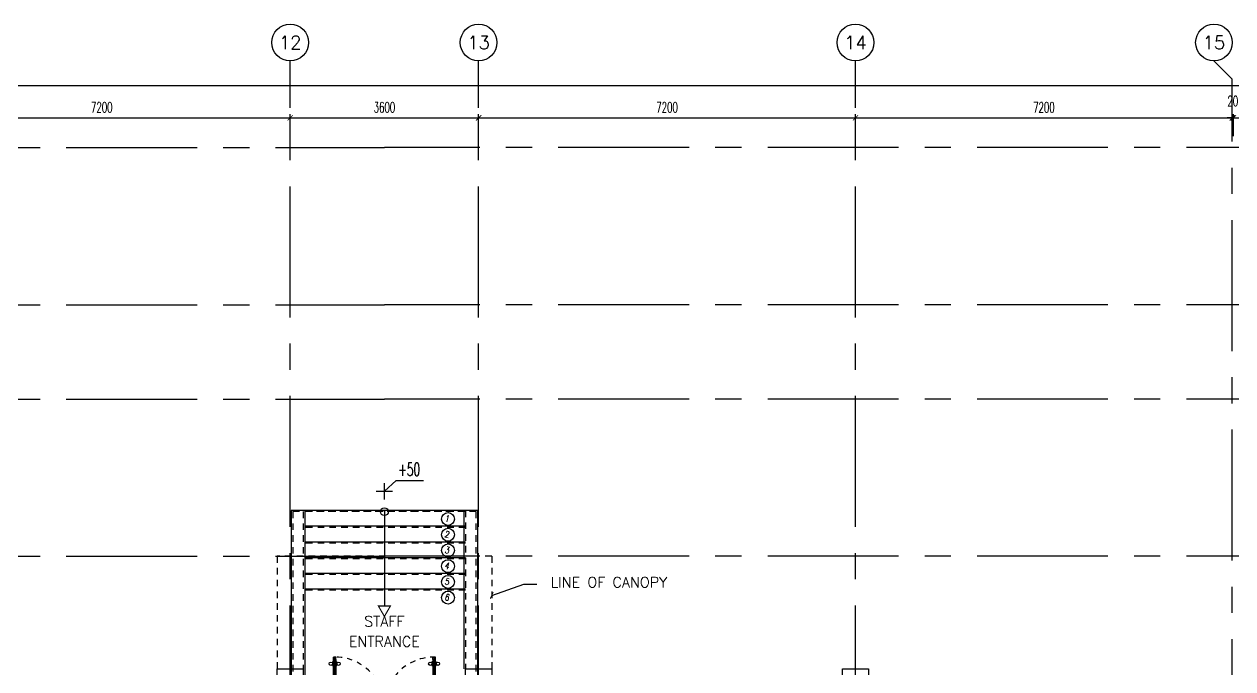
# Model space of a CAD drawing. Extents: x -0.4 to 93, y -13.2 to 77.1.
# Drawn here: x 15.55 to 38.64, y 64.82 to 77.12 of the extents above; entities that cross this region are included whole.
import ezdxf
from ezdxf.enums import TextEntityAlignment as Align

# ---------------------------------------------------------------- set-up
doc = ezdxf.new("R2010")
doc.units = 0
doc.header["$MEASUREMENT"] = 0
doc.header["$PDMODE"] = 3
doc.header["$PDSIZE"] = 0.1
for name, pattern in [('CENTERX2', [4, 2.5, -0.5, 0.5, -0.5]), ('HIDDEN', [0.375, 0.25, -0.125]), ('HIDDEN2', [0.1875, 0.125, -0.0625])]:
    doc.linetypes.add(name, pattern=pattern)
doc.layers.get('0').update_dxf_attribs({"linetype": 'CONTINUOUS'})
doc.layers.get('DEFPOINTS').update_dxf_attribs({"linetype": 'CONTINUOUS'})
for name, color, linetype in [('AX', 11, 'CONTINUOUS'), ('AX-CR', 11, 'CONTINUOUS'), ('AX-DIM', 11, 'CONTINUOUS'), ('AX-TXT', 2, 'CONTINUOUS'), ('AXES', 11, 'CENTERX2'), ('CANOPY-LN', 11, 'CONTINUOUS'), ('COL', 11, 'CONTINUOUS'), ('DOOR', 11, 'CONTINUOUS'), ('RD-ELEV', 11, 'CONTINUOUS'), ('RM-NAME', 11, 'CONTINUOUS'), ('STR', 11, 'CONTINUOUS'), ('WALL', 11, 'CONTINUOUS')]:
    doc.layers.add(name, color=color, linetype=linetype)
doc.styles.add('ROMANS', font='ROMANS.shx', dxfattribs={"width": 0.6})
doc.styles.add('S-077', font='simplex.shx', dxfattribs={"width": 0.8})
doc.dimstyles.new('STANDARD in', dxfattribs={"dimtxt": 0.2, "dimasz": 0.1, "dimexe": 0.07, "dimexo": 0.05, "dimgap": 0.1, "dimtad": 1, "dimdec": 0, "dimlfac": 1000, "dimzin": 0, "dimdsep": 46, "dimtxsty": 'ROMANS', "dimblk": 'ARCHTICK', "dimcen": 0.05, "dimdle": 0.05, "dimclrd": 7, "dimclre": 7, "dimclrt": 2, "dimadec": 0, "dimazin": 0, "dimtfac": 1, "dimtdec": 0, "dimtmove": 2, "dimatfit": 3, "dimldrblk": 'ARCHTICK', "dimfxl": 0, "dimtolj": 1, "dimtzin": 0, "dimarcsym": 0})

# ---------------------------------------------------------------- blocks, each defined once
blk = doc.blocks.new('_ARCHTICK')
at = {"color": 0, "linetype": 'ByBlock', "const_width": 0.15}
blk.add_lwpolyline([(-0.5, -0.5), (0.5, 0.5)], dxfattribs=at)
blk = doc.blocks.new('*D200')
at = {"layer": 'AX-DIM', "color": 7, "linetype": 'ByBlock', "lineweight": -2}
for p, q in [((24.18, 75.337), (31.48, 75.337)), ((24.23, 74.987), (24.23, 75.407)), ((31.43, 74.987), (31.43, 75.407))]:
    blk.add_line(p, q, dxfattribs=at)
at = {"layer": 'DEFPOINTS', "color": 0, "linetype": 'ByBlock'}
for p in [(31.43, 75.337), (24.23, 74.937), (31.43, 74.937)]:
    blk.add_point(p, dxfattribs=at)
at = {"layer": 'AX-DIM', "color": 7, "linetype": 'ByBlock', "lineweight": -2, "xscale": 0.1, "yscale": 0.1, "zscale": 0.1, "rotation": 180}
blk.add_blockref('_ARCHTICK', (24.23, 75.337), dxfattribs=at)
at = {"layer": 'AX-DIM', "color": 7, "linetype": 'ByBlock', "lineweight": -2, "xscale": 0.1, "yscale": 0.1, "zscale": 0.1}
blk.add_blockref('_ARCHTICK', (31.43, 75.337), dxfattribs=at)
at = {"layer": 'AX-DIM', "color": 2, "linetype": 'ByBlock', "insert": (27.83, 75.537), "char_height": 0.2, "attachment_point": 5, "style": 'ROMANS'}
blk.add_mtext('\\A1;7200', dxfattribs=at)
blk = doc.blocks.new('A$C010A25D0')
at = {"layer": 'DOOR', "color": 0, "linetype": 'ByBlock'}
for p, q in [((0, 2031), (0, 1981)), ((0, 1981), (0, 2031)), ((50, 2031), (0, 2031)), ((50, 1981), (0, 1981)), ((30, 2014), (30, 1998)), ((50, 2014), (30, 2014)), ((50, 1998), (30, 1998)), ((50, 2031), (50, 2014)), ((50, 1998), (50, 1981)), ((83, 2031), (83, 2038)), ((173, 2038), (83, 2038)), ((83, 1981), (83, 1974)), ((173, 1974), (83, 1974)), ((95, 2038), (95, 2047)), ((95, 2047), (160, 2047)), ((95, 2038), (160, 2038)), ((95, 1974), (95, 1965)), ((95, 1974), (160, 1974)), ((95, 1965), (160, 1965)), ((160, 2038), (160, 2047)), ((160, 1974), (160, 1965)), ((173, 2031), (173, 2038)), ((173, 1981), (173, 1974)), ((950, 2014), (950, 2031)), ((950, 2031), (1000, 2031)), ((970, 2014), (950, 2014)), ((950, 1981), (950, 1998)), ((950, 1998), (970, 1998)), ((1000, 1981), (950, 1981)), ((970, 1998), (970, 2014)), ((1000, 2056), (1000, 2031)), ((1000, 2056), (1150, 2056)), ((1000, 1981), (1000, 2031)), ((1000, 2031), (1050, 2031)), ((1050, 2031), (1050, 2006)), ((1050, 2006), (1150, 2006)), ((1150, 2006), (1150, 2056)), ((50, 131), (0, 131)), ((0, 131), (0, 81)), ((0, 81), (0, 131)), ((50, 81), (0, 81)), ((50, 114), (30, 114)), ((30, 98), (30, 114)), ((50, 98), (30, 98)), ((50, 114), (50, 131)), ((50, 81), (50, 98)), ((173, 138), (83, 138)), ((83, 131), (83, 138)), ((83, 81), (83, 74)), ((173, 74), (83, 74)), ((95, 147), (160, 147)), ((95, 138), (95, 147)), ((95, 138), (160, 138)), ((95, 74), (160, 74)), ((95, 74), (95, 65)), ((95, 65), (160, 65)), ((160, 138), (160, 147)), ((160, 74), (160, 65)), ((173, 131), (173, 138)), ((173, 81), (173, 74)), ((1000, 131), (950, 131)), ((950, 131), (950, 114)), ((950, 114), (970, 114)), ((970, 98), (950, 98)), ((950, 98), (950, 81)), ((950, 81), (1000, 81)), ((970, 114), (970, 98)), ((1000, 131), (1000, 81)), ((1000, 56), (1000, 81)), ((1000, 81), (1050, 81)), ((1000, 56), (1150, 56)), ((1050, 81), (1050, 106)), ((1050, 106), (1150, 106)), ((1150, 106), (1150, 56))]:
    blk.add_line(p, q, dxfattribs=at)
at = {"layer": 'DOOR', "linetype": 'ByBlock'}
for p, q in [((950, 2031), (50, 2031)), ((950, 2014), (50, 2014)), ((950, 1998), (50, 1998)), ((50, 1981), (950, 1981)), ((50, 131), (950, 131)), ((950, 114), (50, 114)), ((950, 98), (50, 98)), ((950, 81), (50, 81)), ((1150, 56), (1000, 56))]:
    blk.add_line(p, q, dxfattribs=at)
at = {"layer": 'DOOR', "color": 9, "linetype": 'ByBlock'}
for p, q in [((1150, 2006), (1037, 2056)), ((1150, 2006), (1050, 2019)), ((1150, 2006), (1110, 2056)), ((1150, 106), (1037, 56)), ((1150, 106), (1050, 93)), ((1150, 106), (1110, 56))]:
    blk.add_line(p, q, dxfattribs=at)
at = {"layer": 'DOOR', "color": 0, "linetype": 'ByBlock'}
for centre in [(128, 2079), (128, 1932), (128, 179), (128, 32)]:
    blk.add_circle(centre, 32.4, dxfattribs=at)
at = {"layer": 'DOOR', "linetype": 'HIDDEN', "ltscale": 0.5}
for centre, start, end in [((951, 2006), 178.494, 272.9568), ((951, 106), 87.0432, 181.506)]:
    blk.add_arc(centre, 951, start, end, dxfattribs=at)
at = {"layer": 'DOOR', "color": 9, "linetype": 'ByBlock'}
for centre, radius, start, end in [((1150, 2006), 154, 161.1053, 166.2858), ((1150, 2006), 134, 158.1598, 169.28), ((1150, 2006), 114, 154.0838, 167.3774), ((1150, 2006), 94.4, 148.0182, 180), ((1150, 2006), 74.4, 137.7764, 180), ((1150, 2006), 54.4, 113.2074, 180), ((1150, 2006), 34.4, 90, 180), ((1150, 2006), 14.4, 90, 180), ((1150, 106), 154, 193.7142, 198.8947), ((1150, 106), 134, 190.72, 201.8402), ((1150, 106), 114, 192.6226, 205.9162), ((1150, 106), 94.4, 180, 211.9818), ((1150, 106), 74.4, 180, 222.2236), ((1150, 106), 54.4, 180, 246.7926), ((1150, 106), 34.4, 180, 270), ((1150, 106), 14.4, 180, 270)]:
    blk.add_arc(centre, radius, start, end, dxfattribs=at)
at = {"layer": 'WALL'}
blk.add_line((1000, 56), (1150, 56), dxfattribs=at)
blk = doc.blocks.new('AXU')
at = {"layer": 'AX-CR'}
blk.add_circle((0, 350), 350, dxfattribs=at)
at = {"layer": 'AX-TXT', "style": 'ROMANS'}
blk.add_attdef('AX', text='', height=250, dxfattribs=at).set_placement((0, 350), align=Align.MIDDLE)
blk = doc.blocks.new('*D186')
at = {"layer": 'AX-DIM', "color": 7, "lineweight": -2}
for p, q in [((6.23, 73.473), (6.23, 76.025)), ((80.92, 63.827), (80.92, 76.025)), ((6.18, 75.955), (80.97, 75.955))]:
    blk.add_line(p, q, dxfattribs=at)
at = {"layer": 'DEFPOINTS', "color": 0}
for p in [(80.92, 75.955), (6.23, 73.423), (80.92, 63.777)]:
    blk.add_point(p, dxfattribs=at)
at = {"layer": 'AX-DIM', "color": 7, "lineweight": -2, "xscale": 0.1, "yscale": 0.1, "zscale": 0.1, "rotation": 180}
blk.add_blockref('_ARCHTICK', (6.23, 75.955), dxfattribs=at)
at = {"layer": 'AX-DIM', "color": 7, "lineweight": -2, "xscale": 0.1, "yscale": 0.1, "zscale": 0.1}
blk.add_blockref('_ARCHTICK', (80.92, 75.955), dxfattribs=at)
at = {"layer": 'AX-DIM', "color": 2, "insert": (43.575, 76.155), "char_height": 0.2, "attachment_point": 5, "style": 'ROMANS'}
blk.add_mtext('\\A1;74690', dxfattribs=at)
blk = doc.blocks.new('*D187')
at = {"layer": 'AX-DIM', "color": 7, "linetype": 'ByBlock', "lineweight": -2}
for p, q in [((31.38, 75.337), (38.68, 75.337)), ((31.43, 74.987), (31.43, 75.407)), ((38.63, 74.987), (38.63, 75.407))]:
    blk.add_line(p, q, dxfattribs=at)
at = {"layer": 'DEFPOINTS', "color": 0, "linetype": 'ByBlock'}
for p in [(38.63, 75.337), (31.43, 74.937), (38.63, 74.937)]:
    blk.add_point(p, dxfattribs=at)
at = {"layer": 'AX-DIM', "color": 7, "linetype": 'ByBlock', "lineweight": -2, "xscale": 0.1, "yscale": 0.1, "zscale": 0.1, "rotation": 180}
blk.add_blockref('_ARCHTICK', (31.43, 75.337), dxfattribs=at)
at = {"layer": 'AX-DIM', "color": 7, "linetype": 'ByBlock', "lineweight": -2, "xscale": 0.1, "yscale": 0.1, "zscale": 0.1}
blk.add_blockref('_ARCHTICK', (38.63, 75.337), dxfattribs=at)
at = {"layer": 'AX-DIM', "color": 2, "linetype": 'ByBlock', "insert": (35.03, 75.537), "char_height": 0.2, "attachment_point": 5, "style": 'ROMANS'}
blk.add_mtext('\\A1;7200', dxfattribs=at)
blk = doc.blocks.new('*D188')
at = {"layer": 'AX-DIM', "color": 7, "linetype": 'ByBlock', "lineweight": -2}
for p, q in [((38.6, 75.337), (43.5, 75.337)), ((38.65, 74.987), (38.65, 75.407)), ((43.45, 74.987), (43.45, 75.407))]:
    blk.add_line(p, q, dxfattribs=at)
at = {"layer": 'DEFPOINTS', "color": 0, "linetype": 'ByBlock'}
for p in [(43.45, 75.337), (38.65, 74.937), (43.45, 74.937)]:
    blk.add_point(p, dxfattribs=at)
at = {"layer": 'AX-DIM', "color": 7, "linetype": 'ByBlock', "lineweight": -2, "xscale": 0.1, "yscale": 0.1, "zscale": 0.1, "rotation": 180}
blk.add_blockref('_ARCHTICK', (38.65, 75.337), dxfattribs=at)
at = {"layer": 'AX-DIM', "color": 7, "linetype": 'ByBlock', "lineweight": -2, "xscale": 0.1, "yscale": 0.1, "zscale": 0.1}
blk.add_blockref('_ARCHTICK', (43.45, 75.337), dxfattribs=at)
at = {"layer": 'AX-DIM', "color": 2, "linetype": 'ByBlock', "insert": (41.05, 75.537), "char_height": 0.2, "attachment_point": 5, "style": 'ROMANS'}
blk.add_mtext('\\A1;4800', dxfattribs=at)
blk = doc.blocks.new('*D189')
at = {"layer": 'AX-DIM', "color": 7, "linetype": 'ByBlock', "lineweight": -2}
for p, q in [((38.63, 75.337), (38.53, 75.337)), ((38.63, 74.987), (38.63, 75.407)), ((38.63, 75.337), (38.65, 75.337)), ((38.65, 74.987), (38.65, 75.407)), ((38.65, 75.337), (38.75, 75.337))]:
    blk.add_line(p, q, dxfattribs=at)
at = {"layer": 'DEFPOINTS', "color": 0, "linetype": 'ByBlock'}
for p in [(38.65, 75.337), (38.63, 74.937), (38.65, 74.937)]:
    blk.add_point(p, dxfattribs=at)
at = {"layer": 'AX-DIM', "color": 7, "linetype": 'ByBlock', "lineweight": -2, "xscale": 0.1, "yscale": 0.1, "zscale": 0.1}
blk.add_blockref('_ARCHTICK', (38.63, 75.337), dxfattribs=at)
at = {"layer": 'AX-DIM', "color": 7, "linetype": 'ByBlock', "lineweight": -2, "xscale": 0.1, "yscale": 0.1, "zscale": 0.1, "rotation": 180}
blk.add_blockref('_ARCHTICK', (38.65, 75.337), dxfattribs=at)
at = {"layer": 'AX-DIM', "color": 2, "linetype": 'ByBlock', "insert": (38.64, 75.657), "char_height": 0.2, "attachment_point": 5, "style": 'ROMANS'}
blk.add_mtext('\\A1;20', dxfattribs=at)
blk = doc.blocks.new('*D171')
at = {"layer": 'AX-DIM', "color": 7, "linetype": 'ByBlock', "lineweight": -2}
for p, q in [((13.38, 75.337), (20.68, 75.337)), ((13.43, 74.987), (13.43, 75.407)), ((20.63, 74.987), (20.63, 75.407))]:
    blk.add_line(p, q, dxfattribs=at)
at = {"layer": 'DEFPOINTS', "color": 0, "linetype": 'ByBlock'}
for p in [(20.63, 75.337), (13.43, 74.937), (20.63, 74.937)]:
    blk.add_point(p, dxfattribs=at)
at = {"layer": 'AX-DIM', "color": 7, "linetype": 'ByBlock', "lineweight": -2, "xscale": 0.1, "yscale": 0.1, "zscale": 0.1, "rotation": 180}
blk.add_blockref('_ARCHTICK', (13.43, 75.337), dxfattribs=at)
at = {"layer": 'AX-DIM', "color": 7, "linetype": 'ByBlock', "lineweight": -2, "xscale": 0.1, "yscale": 0.1, "zscale": 0.1}
blk.add_blockref('_ARCHTICK', (20.63, 75.337), dxfattribs=at)
at = {"layer": 'AX-DIM', "color": 2, "linetype": 'ByBlock', "insert": (17.03, 75.537), "char_height": 0.2, "attachment_point": 5, "style": 'ROMANS'}
blk.add_mtext('\\A1;7200', dxfattribs=at)
blk = doc.blocks.new('*D173')
at = {"layer": 'AX-DIM', "color": 7, "linetype": 'ByBlock', "lineweight": -2}
for p, q in [((20.58, 75.337), (24.28, 75.337)), ((20.63, 74.987), (20.63, 75.407)), ((24.23, 74.987), (24.23, 75.407))]:
    blk.add_line(p, q, dxfattribs=at)
at = {"layer": 'DEFPOINTS', "color": 0, "linetype": 'ByBlock'}
for p in [(24.23, 75.337), (20.63, 74.937), (24.23, 74.937)]:
    blk.add_point(p, dxfattribs=at)
at = {"layer": 'AX-DIM', "color": 7, "linetype": 'ByBlock', "lineweight": -2, "xscale": 0.1, "yscale": 0.1, "zscale": 0.1, "rotation": 180}
blk.add_blockref('_ARCHTICK', (20.63, 75.337), dxfattribs=at)
at = {"layer": 'AX-DIM', "color": 7, "linetype": 'ByBlock', "lineweight": -2, "xscale": 0.1, "yscale": 0.1, "zscale": 0.1}
blk.add_blockref('_ARCHTICK', (24.23, 75.337), dxfattribs=at)
at = {"layer": 'AX-DIM', "color": 2, "linetype": 'ByBlock', "insert": (22.43, 75.537), "char_height": 0.2, "attachment_point": 5, "style": 'ROMANS'}
blk.add_mtext('\\A1;3600', dxfattribs=at)
blk = doc.blocks.new('T&B')
at = {"layer": 'RD-ELEV', "color": 30}
for p, q in [((-336, 0), (336, 0)), ((0, -336), (0, 336))]:
    blk.add_line(p, q, dxfattribs=at)

msp = doc.modelspace()

# ---------------------------------------------------------------- linework, layer by layer
at = {"layer": 'AXES'}
for p, q in [((20.6295, -12.4715), (20.6295, 76.4248)), ((24.2295, -12.4715), (24.2295, 76.4248)), ((31.4295, -12.4715), (31.4295, 76.4248)), ((38.6295, 76.0748), (38.2795, 76.4248)), ((38.6295, -1.1143), (38.6295, 76.0748)), ((0.35, 74.77), (22.4295, 74.77)), ((92.2523, 74.77), (22.4295, 74.77)), ((0.35, 71.77), (22.4295, 71.77)), ((92.2523, 71.77), (22.4295, 71.77)), ((0.35, 69.97), (22.4295, 69.97)), ((92.2523, 69.97), (22.4295, 69.97)), ((0.35, 66.97), (22.4295, 66.97)), ((92.2523, 66.97), (22.4295, 66.97))]:
    msp.add_line(p, q, dxfattribs=at)
at = {"layer": 'CANOPY-LN', "linetype": 'HIDDEN2'}
for p, q in [((20.3795, 66.97), (20.3795, 64.82)), ((24.4795, 66.97), (20.3795, 66.97)), ((24.4795, 66.97), (24.4795, 64.82))]:
    msp.add_line(p, q, dxfattribs=at)
at = {"layer": 'COL'}
for points in [[(20.3795, 64.32), (20.3795, 64.82), (20.8795, 64.82), (20.8795, 64.32)], [(23.9795, 64.32), (23.9795, 64.82), (24.4795, 64.82), (24.4795, 64.32)], [(31.1795, 64.32), (31.1795, 64.82), (31.6795, 64.82), (31.6795, 64.32)]]:
    msp.add_lwpolyline(points, close=True, dxfattribs=at)
at = {"layer": 'STR'}
for p, q in [((20.6495, 67.84), (20.6495, 64.62)), ((24.2095, 67.84), (20.6495, 67.84)), ((20.9095, 67.84), (20.9095, 64.62)), ((23.9795, 67.84), (20.9095, 67.84)), ((22.4295, 67.84), (22.4295, 66.02)), ((23.9495, 67.84), (23.9495, 64.82)), ((24.2095, 67.84), (24.2095, 64.62)), ((23.9795, 67.54), (20.9095, 67.54)), ((23.9795, 67.54), (20.9095, 67.54)), ((23.9795, 67.24), (20.9095, 67.24)), ((23.9795, 67.24), (20.9095, 67.24)), ((23.9795, 66.94), (20.9095, 66.94)), ((23.9795, 66.94), (20.9095, 66.94)), ((23.9795, 66.64), (20.9095, 66.64)), ((23.9795, 66.64), (20.9095, 66.64)), ((23.9795, 66.34), (20.9095, 66.34)), ((23.9795, 66.34), (20.9095, 66.34))]:
    msp.add_line(p, q, dxfattribs=at)
at = {"layer": 'STR', "linetype": 'HIDDEN2'}
for p, q in [((20.6795, 67.82), (20.6795, 64.62)), ((24.1795, 67.82), (20.6795, 67.82)), ((20.8795, 67.82), (20.8795, 64.82)), ((23.9795, 67.82), (20.8795, 67.82)), ((23.9795, 67.84), (23.9795, 64.82)), ((24.1795, 67.82), (24.1795, 64.62)), ((23.9795, 67.52), (20.8795, 67.52)), ((23.9795, 67.52), (20.8795, 67.52)), ((23.9795, 67.22), (20.8795, 67.22)), ((23.9795, 67.22), (20.8795, 67.22)), ((23.9795, 66.92), (20.8795, 66.92)), ((23.9795, 66.92), (20.8795, 66.92)), ((23.9795, 66.62), (20.8795, 66.62)), ((23.9795, 66.62), (20.8795, 66.62)), ((23.9795, 66.32), (20.8795, 66.32)), ((23.9795, 66.32), (20.8795, 66.32))]:
    msp.add_line(p, q, dxfattribs=at)
at = {"layer": 'STR', "color": 2, "linetype": 'HIDDEN2'}
for p, q in [((20.3795, 66.97), (20.3795, 64.82)), ((24.4795, 66.97), (24.4795, 64.82))]:
    msp.add_line(p, q, dxfattribs=at)
at = {"layer": 'STR', "const_width": 0.0215}
msp.add_lwpolyline([(22.545, 66.02), (22.3141, 66.02), (22.4295, 65.82)], close=True, dxfattribs=at)
msp.add_lwpolyline([(22.545, 66.02), (22.3141, 66.02), (22.4295, 65.82)], close=True, dxfattribs=at)
msp.add_lwpolyline([(22.545, 66.02), (22.3141, 66.02), (22.4295, 65.82)], close=True, dxfattribs=at)
msp.add_lwpolyline([(22.545, 66.02), (22.3141, 66.02), (22.4295, 65.82)], close=True, dxfattribs=at)
at = {"layer": 'STR'}
msp.add_circle((22.4295, 67.82), 0.075, dxfattribs=at)
msp.add_circle((22.4295, 67.82), 0.075, dxfattribs=at)
at = {"layer": 'STR', "color": 11}
for centre in [(23.6453, 67.6793), (23.6453, 67.3792), (23.6453, 67.0792), (23.6453, 66.7793), (23.6453, 66.4792), (23.6453, 66.1792)]:
    msp.add_circle(centre, 0.1232, dxfattribs=at)

# ---------------------------------------------------------------- block references
at = {"layer": 'AX', "xscale": 0.001000000047497451, "yscale": 0.0009999999892897904, "zscale": 0.001}
for p, values in [((20.6295, 76.4248), {'AX': '12'}), ((20.6295, 76.4248), {'AX': '12'}), ((24.2295, 76.4248), {'AX': '13'}), ((24.2295, 76.4248), {'AX': '13'})]:
    msp.add_blockref('AXU', p, dxfattribs=at).add_auto_attribs(values)
at = {"layer": 'AXES', "xscale": 0.001000000047497451, "yscale": 0.0009999999892897904, "zscale": 0.001}
for p, values in [((20.6295, 76.4248), {'AX': '12'}), ((20.6295, 76.4248), {'AX': '12'}), ((24.2295, 76.4248), {'AX': '13'}), ((24.2295, 76.4248), {'AX': '13'}), ((31.4295, 76.4248), {'AX': '14'}), ((38.2795, 76.4248), {'AX': '15'})]:
    msp.add_blockref('AXU', p, dxfattribs=at).add_auto_attribs(values)
at = {"layer": 'DOOR', "color": 0, "xscale": 0.0009999999892897904, "yscale": 0.0009999999892897904, "zscale": 0.001, "rotation": 270}
msp.add_blockref('A$C010A25D0', (21.3736, 65.0453), dxfattribs=at)
at = {"layer": 'RD-ELEV', "xscale": 0.0004642525454983115, "yscale": 0.0004642525454983115, "zscale": 0.000464252552}
msp.add_blockref('T&B', (22.4295, 68.209), dxfattribs=at)

# ---------------------------------------------------------------- texts
at = {"layer": 'CANOPY-LN', "color": 4, "style": 'ROMANS'}
msp.add_text('LINE OF CANOPY', height=0.2, dxfattribs=at).set_placement((26.7186, 66.4722), align=Align.MIDDLE)
at = {"layer": 'RD-ELEV', "color": 3, "style": 'S-077', "width": 0.6}
msp.add_text('+50', height=0.25, dxfattribs=at).set_placement((22.6904, 68.5019))
at = {"layer": 'RM-NAME', "style": 'ROMANS'}
for s, p in [('STAFF', (22.4295, 65.7257)), ('ENTRANCE', (22.4295, 65.3401))]:
    msp.add_text(s, height=0.2, dxfattribs=at).set_placement(p, align=Align.MIDDLE)
at = {"layer": 'STR', "color": 9, "style": 'ROMANS', "width": 0.8}
for s, p in [('1', (23.6323, 67.6857)), ('2', (23.6323, 67.3857)), ('3', (23.6323, 67.0856)), ('4', (23.6323, 66.7857)), ('5', (23.6323, 66.4857)), ('6', (23.6323, 66.1856))]:
    msp.add_text(s, height=0.125, rotation=345, dxfattribs=at).set_placement(p, align=Align.MIDDLE)

# ---------------------------------------------------------------- dimensions: what is measured, and where the dimension line sits
at = {"layer": 'AX-DIM'}
dim = msp.add_linear_dim(base=(80.9195, 75.9555), p1=(6.2295, 73.4228), p2=(80.9195, 63.7771), dimstyle='STANDARD in', dxfattribs=at)
dim.commit()
dim.dimension.update_dxf_attribs({"geometry": '*D186', "text_midpoint": (43.5745, 76.1555)})
at = {"layer": 'AX-DIM', "color": 1, "linetype": 'ByBlock'}
for base, p1, p2, picture, middle in [((38.6495, 75.3373), (38.6295, 74.9373), (38.6495, 74.9373), '*D189', (38.6395, 75.6573)), ((20.6295, 75.3372), (13.4295, 74.9372), (20.6295, 74.9372), '*D171', (17.0295, 75.5372)), ((24.2295, 75.3372), (20.6295, 74.9372), (24.2295, 74.9372), '*D173', (22.4295, 75.5372)), ((31.4295, 75.3372), (24.2295, 74.9372), (31.4295, 74.9372), '*D200', (27.8295, 75.5372)), ((38.6295, 75.3372), (31.4295, 74.9372), (38.6295, 74.9372), '*D187', (35.0295, 75.5372)), ((43.4495, 75.3372), (38.6495, 74.9372), (43.4495, 74.9372), '*D188', (41.0495, 75.5372))]:
    dim = msp.add_linear_dim(base=base, p1=p1, p2=p2, dimstyle='STANDARD in', dxfattribs=at)
    dim.commit()
    dim.dimension.update_dxf_attribs({"geometry": picture, "text_midpoint": middle})

# ---------------------------------------------------------------- leaders
at = {"layer": 'CANOPY-LN', "color": 11}
msp.add_leader([(24.4795, 66.2183), (25.0944, 66.4342), (25.3443, 66.4344)], dimstyle='STANDARD in', dxfattribs=at)
at = {"layer": 'RD-ELEV', "color": 9}
msp.add_leader([(22.4295, 68.209), (22.6514, 68.4169), (23.176, 68.4169)], dimstyle='STANDARD in', dxfattribs=at)

doc.saveas('drawing.dxf')
